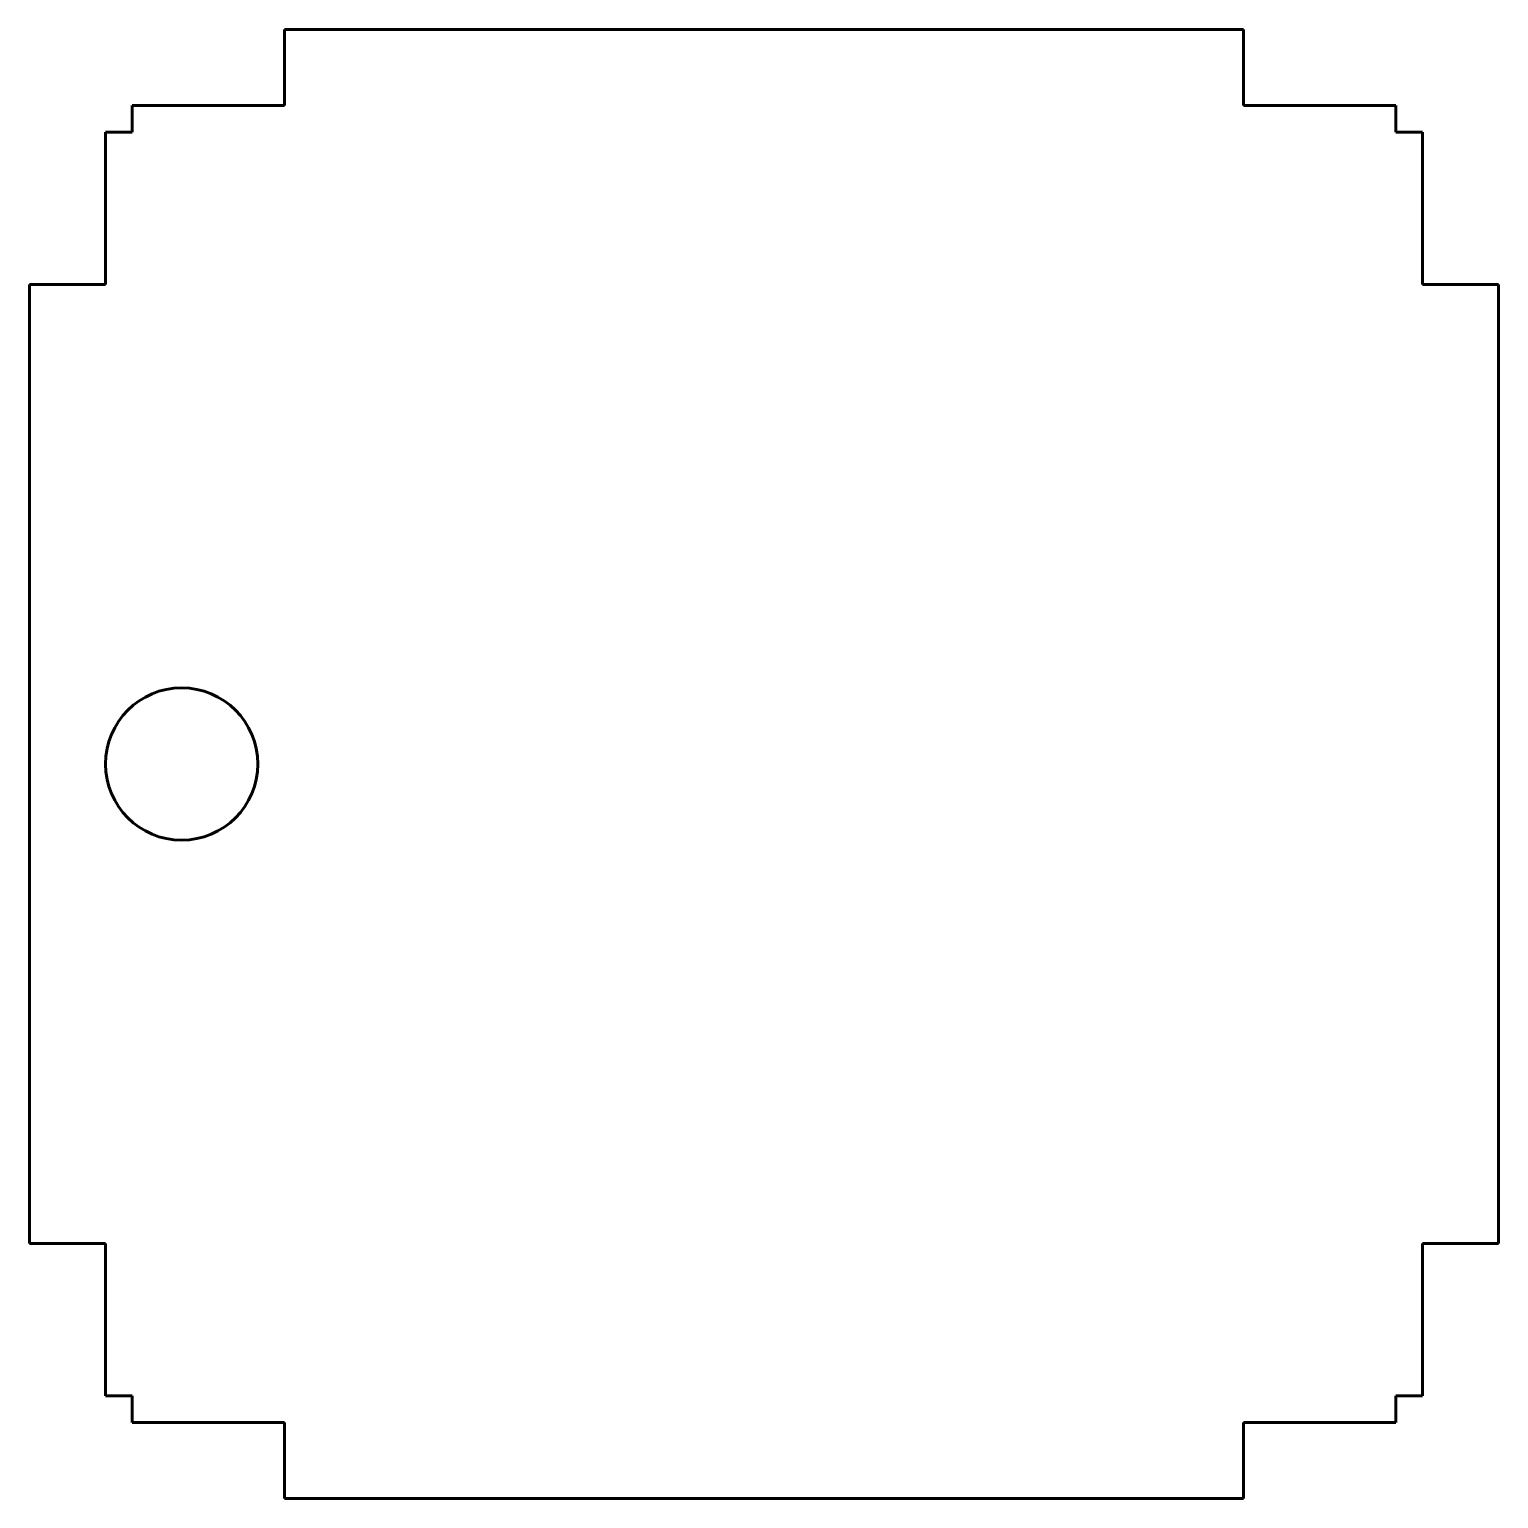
# Model space of a CAD drawing. Header units: millimetres. Extents: x 0 to 96.5, y -16.8 to 79.8.
import ezdxf

# ---------------------------------------------------------------- set-up
doc = ezdxf.new("R2010")
doc.units = ezdxf.units.MM
doc.linetypes.add('K5LT_BASIC', pattern=[0])

msp = doc.modelspace()

# ---------------------------------------------------------------- linework, layer by layer
at = {"color": 150, "linetype": 'K5LT_BASIC', "lineweight": 60, "true_color": 0x0080ff}
for p, q in [((16.75, 74.75), (16.75, 79.75)), ((16.75, 79.75), (79.75, 79.75)), ((79.75, 79.75), (79.75, 74.75)), ((6.75, 73), (6.75, 74.75)), ((6.75, 74.75), (16.75, 74.75)), ((79.75, 74.75), (89.75, 74.75)), ((89.75, 74.75), (89.75, 73)), ((5, 63), (5, 73)), ((5, 73), (6.75, 73)), ((89.75, 73), (91.5, 73)), ((91.5, 73), (91.5, 63)), ((0, 0), (0, 63)), ((0, 63), (5, 63)), ((91.5, 63), (96.5, 63)), ((96.5, 63), (96.5, 0)), ((0, 0), (5, 0)), ((5, 0), (5, -10)), ((91.5, -10), (91.5, 0)), ((91.5, 0), (96.5, 0)), ((5, -10), (6.75, -10)), ((6.75, -10), (6.75, -11.75)), ((89.75, -11.75), (89.75, -10)), ((89.75, -10), (91.5, -10)), ((6.75, -11.75), (16.75, -11.75)), ((16.75, -11.75), (16.75, -16.75)), ((79.75, -16.75), (79.75, -11.75)), ((89.75, -11.75), (79.75, -11.75)), ((16.75, -16.75), (79.75, -16.75))]:
    msp.add_line(p, q, dxfattribs=at)
msp.add_circle((10, 31.5), 5, dxfattribs=at)

doc.saveas('drawing.dxf')
